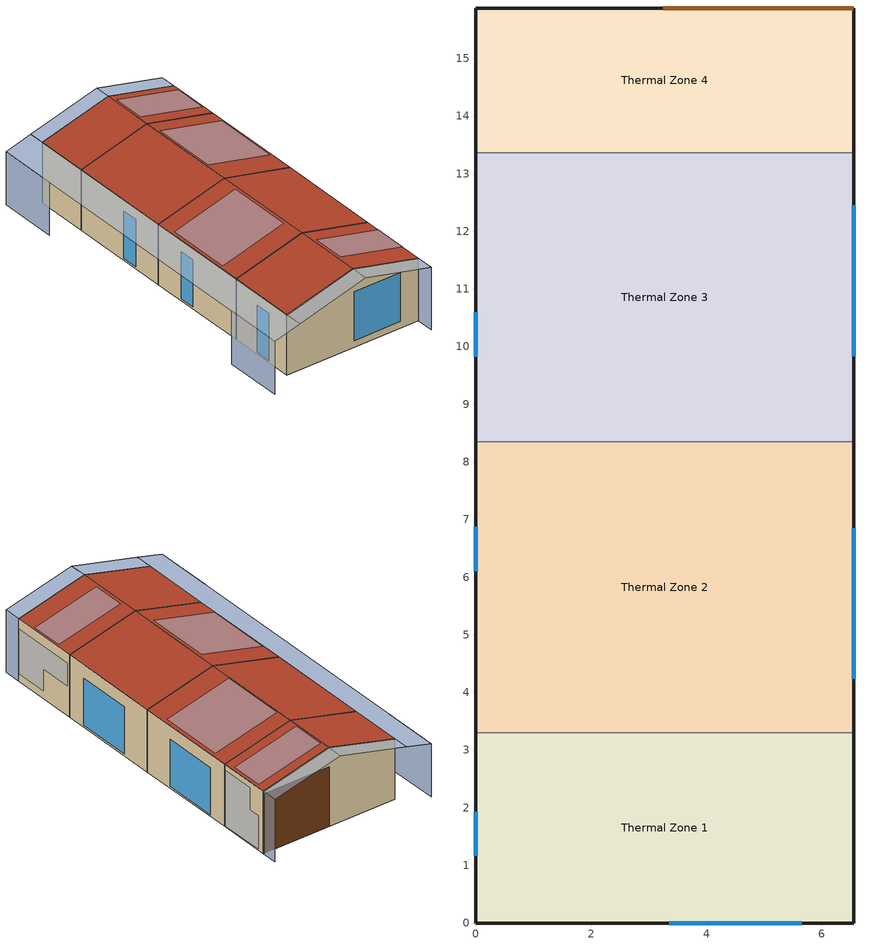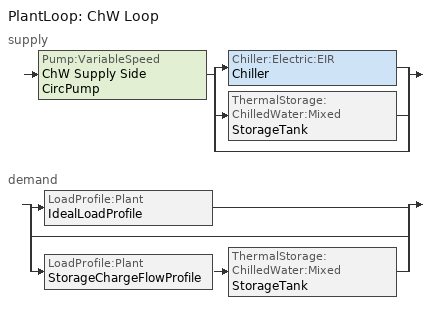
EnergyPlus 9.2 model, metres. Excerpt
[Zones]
Thermal Zone 1
 floor outside (Pavimento): 6.55,3.3 6.55,0 0,0 0,3.3 z0
 wall outside (Parete 10): 0,3.3 0,0 z0:2.84
 wall outside (Parete 4): 3.27,0,3.72 0,0,2.84 0,0,0 6.55,0,0 6.55,0,2.94
 wall outside (Parete 12): 6.55,0 6.55,3.3 z0:2.94
 wall to Thermal Zone 2 (Parete SC - AS2): 3.27,3.3,3.72 6.55,3.3,2.94 6.55,3.3,0 0,3.3,0 0,3.3,2.84
 window (Portafinestra): 0,1.93 0,1.17 z0.09:2.31
 window (Finestra SC): 3.35,0 5.65,0 z0.31:2.61
 roof outside (Copertura paglia): 3.27,3.3,3.72 0,3.3,2.84 0,0,2.84 3.27,0,3.72; 3.27,0,3.72 6.55,0,2.94 6.55,3.3,2.94 3.27,3.3,3.72
Thermal Zone 2
 floor outside (Pavimento): 6.55,8.35 6.55,3.3 0,3.3 0,8.35 z0
 wall outside (Parete 6): 0,8.35 0,3.3 z0:2.84
 wall outside (Parete 8): 6.55,3.3 6.55,8.35 z0:2.94
 wall to Thermal Zone 3 (Parete AS2 - AS1): 3.27,8.35,3.72 6.55,8.35,2.94 6.55,8.35,0 0,8.35,0 0,8.35,2.84
 window (Portafinestra): 0,6.87 0,6.1 z0.09:2.31
 window (Finestra AS): 6.55,4.24 6.55,6.85 z0.09:2.31
 roof outside (Copertura paglia): 3.27,8.35,3.72 0,8.35,2.84 0,3.3,2.84 3.27,3.3,3.72; 3.27,3.3,3.72 6.55,3.3,2.94 6.55,8.35,2.94 3.27,8.35,3.72
Thermal Zone 3
 floor outside (Pavimento): 6.55,13.36 6.55,8.35 0,8.35 0,13.36 z0
 wall outside (Parete 5): 0,13.36 0,8.35 z0:2.84
 wall outside (Parete 7): 6.55,8.35 6.55,13.36 z0:2.94
 wall to Thermal Zone 4 (Parete AS1 - LT): 3.27,13.36,3.72 6.55,13.36,2.94 6.55,13.36,0 0,13.36,0 0,13.36,2.84
 window (Portafinestra): 0,10.59 0,9.83 z0.09:2.31
 window (Finestra AS): 6.55,9.84 6.55,12.45 z0.09:2.31
 roof outside (Copertura legno): 3.27,13.36,3.72 0,13.36,2.84 0,8.35,2.84 3.27,8.35,3.72; 3.27,8.35,3.72 6.55,8.35,2.94 6.55,13.36,2.94 3.27,13.36,3.72
Thermal Zone 4
 floor outside (Pavimento): 6.55,15.87 6.55,13.36 0,13.36 0,15.87 z0
 wall outside (Parete 13): 3.27,15.87,3.72 6.55,15.87,2.94 6.55,15.87,0 0,15.87,0 0,15.87,2.84
 wall outside (Parete 9): 0,15.87 0,13.36 z0:2.84
 wall outside (Parete 11): 6.55,13.36 6.55,15.87 z0:2.94
 door (Portone in legno): 6.55,15.87 3.25,15.87 z0:2.8
 roof outside (Copertura legno): 3.27,15.87,3.72 0,15.87,2.84 0,13.36,2.84 3.27,13.36,3.72; 3.27,13.36,3.72 6.55,13.36,2.94 6.55,15.87,2.94 3.27,15.87,3.72
shading: 6.55,0 6.55,-0.83 / 6.55,16.63 6.55,15.87 z0:2.94; -1.24,13.83 -1.24,16.63 / -1.24,-0.83 -1.24,1.97 z0:2.51; 3.27,-0.83,3.72 0,-0.83,2.84 0,0,2.84 3.27,0,3.72; 3.27,0,3.72 6.55,0,2.94 6.55,-0.83,2.94 3.27,-0.83,3.72; 3.27,15.87,3.72 0,15.87,2.84 0,16.63,2.84 3.27,16.63,3.72; 3.27,16.63,3.72 6.55,16.63,2.94 6.55,15.87,2.94 3.27,15.87,3.72; 0,-0.83,2.84 -1.24,-0.83,2.51 -1.24,16.63,2.51 0,16.63,2.84; 6.6,0.1,2.51 6.6,0.1,0.42 6.6,1.65,0.42 6.6,1.65,1.46 6.6,3.21,1.46 6.6,3.21,2.51; 3.44,0.96,3.73 6.49,0.96,3 6.49,2.52,3 3.44,2.52,3.73; 3.13,7.42,3.73 0.1,7.42,2.91 0.1,4.3,2.91 3.13,4.3,3.73; 3.37,9.48,3.74 6.42,9.48,3.02 6.42,12.6,3.02 3.37,12.6,3.74; 6.6,13.51,2.72 6.6,13.51,0.11 6.6,15.61,0.11 6.6,15.61,1.67 6.6,15.07,1.67 6.6,15.07,2.72; 3.38,15.44,3.74 3.38,13.88,3.74 6.43,13.88,3.01 6.43,15.44,3.01
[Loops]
PlantLoop 'ChW Loop'
 supply: Pump:VariableSpeed 'ChW Supply Side CircPump' > split
  | Chiller:Electric:EIR 'Chiller'
  | ThermalStorage:ChilledWater:Mixed 'StorageTank'
  | bypass
 demand: split
  | LoadProfile:Plant 'IdealLoadProfile'
  | bypass
  | LoadProfile:Plant 'StorageChargeFlowProfile' > ThermalStorage:ChilledWater:Mixed 'StorageTank'
[Building]
PVZEN: North Axis=26
[Site:Location]
Turin: Latitude=45.0657; Longitude=7.6584; Time Zone=1; Elevation=0
[SizingPeriod:DesignDay] DryBulb Temperature Range Modifier Type=DefaultMultipliers; Humidity Condition Type=WetBulb; Wind Speed=0.8; Wind Direction=26; Rain Indicator=No; Snow Indicator=No; Daylight Saving Time Indicator=No; Solar Model Indicator=ASHRAEClearSky
Name | Month | Day of Month | Day Type | Maximum DryBulb Temperature | Daily DryBulb Temperature Range | Wetbulb or DewPoint at Maximum DryBulb | Sky Clearness
Inverno | 1 | 13 | WinterDesignDay | -8 | 0 | -8.5 | 0
Estate | 7 | 22 | SummerDesignDay | 30.8 | 11 | 23 | 1
[Material] Roughness=MediumSmooth
Name | Thickness | Conductivity | Density | Specific Heat
Pavimento flottante laminato | 0.03 | 0.15 | 720 | 1610
Membrana freno vapore | 0.0004 | 0.17 | 275 | 1000
OSB 18 | 0.018 | 0.12 | 640 | 1700
Fibra di legno Plus 40 | 0.04 | 0.04 | 150 | 2400
CLT 260 | 0.26 | 0.13 | 500 | 1600
Sughero 100 | 0.1 | 0.039 | 120 | 1900
Membrana traspirante | 0.0007 | 0.18 | 743 | 1000
Fibra di legno Plus 100 | 0.1 | 0.04 | 150 | 2400
Fibra di legno 100 | 0.1 | 0.038 | 120 | 2400
CLT 140 | 0.14 | 0.13 | 500 | 1600
Paglia di riso | 0.2 | 0.043 | 120 | 1900
CLT 100 | 0.1 | 0.13 | 500 | 1600
Fibra di legno Flex 100 | 0.1 | 0.038 | 50 | 2100
Fibrogesso | 0.0125 | 0.32 | 1150 | 1100
Intonaco | 0.005 | 0.6 | 1300 | 900
Fibra di legno Flex 60 | 0.06 | 0.038 | 50 | 2100
OSB 15 | 0.015 | 0.12 | 640 | 1700
Fibra di legno 160 | 0.16 | 0.038 | 120 | 2400
Fibra di legno DWD Protect | 0.016 | 0.09 | 565 | 2100
RH 700 | 0.022 | 0.129 | 750 | 1300
RH 400 | 0.006 | 0.5 | 1410 | 1300
RH 200 | 0.002 | 0.17 | 1100 | 1300
Tavolato abete grezzo 25 | 0.025 | 0.13 | 540 | 2000
Fibra di legno Flex 40 | 0.04 | 0.038 | 50 | 2100
Membrana traspirante facciata | 0.0004 | 0.18 | 725 | 1000
Doghe in legno | 0.019 | 0.09 | 408 | 1380
Sughero MD | 0.04 | 0.043 | 120 | 1900
Sughero 50 | 0.05 | 0.039 | 120 | 1900
Controparete listelli di abete | 0.06 | 0.13 | 540 | 2000
Fibra di legno Plus 60 | 0.06 | 0.04 | 150 | 2400
Tavolato abete grezzo 24 | 0.024 | 0.13 | 540 | 2000
Lamiera zintek | 0.0007 | 109 | 7140 | 401
Doppio fibrogesso | 0.025 | 0.32 | 1150 | 1100
Porta - abete | 0.025 | 0.12 | 450 | 1700
Porta - acciaio | 0.003 | 52 | 7800 | 450
Porta - pannello rigido | 0.02 | 0.0385 | 100 | 1000
[Material:AirGap]
Name | Thermal Resistance
Intercapedine aria 180 | 0.22
Intercapedine aria 19 | 0.17
Intercapedine aria 55 | 0.18
[WindowMaterial:SimpleGlazingSystem] Visible Transmittance=0.74
Name | UFactor | Solar Heat Gain Coefficient
Vetro Cobola | 0.6 | 0.57
Vetro Fanzola finestra | 0.5 | 0.49
Vetro Fanzola portafinestra | 0.5 | 0.7
[Construction]
Pavimento: Membrana traspirante, Sughero 100, CLT 260, Fibra di legno Plus 40, OSB 18, Membrana freno vapore, Intercapedine aria 180, Pavimento flottante laminato
Copertura legno: Membrana traspirante, Fibra di legno Plus 100, Fibra di legno 100, Membrana freno vapore, CLT 140
Copertura paglia: Membrana traspirante, Paglia di riso, Membrana freno vapore, CLT 140
Parete 4: Doghe in legno, Intercapedine aria 19, Membrana traspirante facciata, Tavolato abete grezzo 25, Paglia di riso, Tavolato abete grezzo 25, Membrana freno vapore, RH 700, RH 400, RH 200
Parete 5: Sughero MD, Sughero 50, Fibra di legno DWD Protect, Fibra di legno 160, OSB 15, Membrana traspirante facciata, Intercapedine aria 55, Doppio fibrogesso, Intonaco
Parete 6; Parete 10: Sughero MD, Sughero 50, Tavolato abete grezzo 25, Paglia di riso, Tavolato abete grezzo 25, Membrana freno vapore, RH 700, RH 400, RH 200
Parete 7: Lamiera zintek, Tavolato abete grezzo 24, Intercapedine aria 55, Fibra di legno Plus 60, Fibra di legno DWD Protect, Fibra di legno 160, OSB 15, Controparete listelli di abete, Doppio fibrogesso, Intonaco
Parete 8: Lamiera zintek, Tavolato abete grezzo 24, Intercapedine aria 55, Fibra di legno Plus 60, Tavolato abete grezzo 25, Paglia di riso, Tavolato abete grezzo 25, RH 700, RH 400, RH 200
Parete 9: Sughero MD, Sughero 50, Fibra di legno DWD Protect, Fibra di legno 160, OSB 15, Fibrogesso, Intonaco
Parete 11: Lamiera zintek, Tavolato abete grezzo 24, Intercapedine aria 55, Membrana traspirante facciata, Fibra di legno Plus 60, Fibra di legno DWD Protect, Fibra di legno 160, OSB 15, Fibrogesso, Intonaco
Parete 12: Lamiera zintek, Tavolato abete grezzo 24, Intercapedine aria 55, Fibra di legno Plus 60, Tavolato abete grezzo 25, Paglia di riso, Tavolato abete grezzo 25, Membrana freno vapore, Fibrogesso, Intonaco
Parete 13: Doghe in legno, Intercapedine aria 19, Membrana traspirante facciata, Fibra di legno DWD Protect, Fibra di legno 160, OSB 15, Fibrogesso, Intonaco
Parete SC - AS2: RH 200, RH 400, RH 700, Fibra di legno Flex 60, Tavolato abete grezzo 25, Paglia di riso, Tavolato abete grezzo 25, Fibra di legno Flex 40, Fibrogesso, Intonaco
Parete AS2 - AS1: Intonaco, Doppio fibrogesso, Fibra di legno Flex 60, OSB 15, Fibra di legno 160, Fibra di legno DWD Protect, Fibra di legno Flex 60, RH 700, RH 400, RH 200
Parete AS1 - LT: CLT 100, Fibra di legno 100, Fibra di legno Flex 100, Doppio fibrogesso, Intonaco
Finestra SC: Vetro Cobola
Finestra AS: Vetro Fanzola finestra
Portafinestra: Vetro Fanzola portafinestra
Portone in legno: Porta - acciaio, Porta - pannello rigido, Porta - acciaio, Porta - abete
[Zone]
Thermal Zone 1; Thermal Zone 2; Thermal Zone 3; Thermal Zone 4
[People] Number of People Schedule=OCCUPANCY SCHEDULE; Number of People Calculation Method=People; Fraction Radiant=0.3; Sensible Heat Fraction=autocalculate; Activity Level Schedule=ActivityLevel; Carbon Dioxide Generation Rate=3.82e-08; Enable ASHRAE 55 Comfort Warnings=No; Mean Radiant Temperature Calculation Type=ZoneAveraged; Clothing Insulation Calculation Method=ClothingInsulationSchedule
Name | Zone or ZoneList | Number of People
Occupancy_AS2 | Thermal Zone 2 | 10
Occupancy_AS1 | Thermal Zone 3 | 10
Occupancy_SC | Thermal Zone 1 | 3
[Lights] Schedule=OCCUPANCY SCHEDULE; Design Level Calculation Method=LightingLevel
Name | Zone or ZoneList | Lighting Level | Return Air Fraction | Fraction Radiant | Fraction Visible | EndUse Subcategory
LED AS2 | Thermal Zone 2 | 90 | 0.78 | 0.09 | 0.13 | LED AS2
LED AS1 | Thermal Zone 3 | 90 | 0.78 | 0.09 | 0.13 | LED AS1
LED SC | Thermal Zone 1 | 27 | 0.78 | 0.09 | 0.13 | LED SC
Plafoniere SC | Thermal Zone 1 | 26 | 0 | 0.32 | 0.25 | Plafoniere SC
Plafoniere AS2 | Thermal Zone 2 | 52 | 0 | 0.32 | 0.25 | Plafoniere AS2
Plafoniere AS1 | Thermal Zone 3 | 52 | 0 | 0.32 | 0.25 | Plafoniere AS1
[ElectricEquipment] Schedule=OCCUPANCY SCHEDULE; Design Level Calculation Method=EquipmentLevel; Fraction Latent=0; Fraction Lost=0.3
Name | Zone or ZoneList | Design Level | EndUse Subcategory
PC SC | Thermal Zone 1 | 150 | PC SC
PC AS2 | Thermal Zone 2 | 200 | PC AS2
PC AS1 | Thermal Zone 3 | 200 | PC AS1
[ZoneInfiltration:DesignFlowRate] Design Flow Rate Calculation Method=AirChanges/Hour; Air Changes per Hour=0.15
Name | Zone or ZoneList | Schedule
SC INFILTRATION | Thermal Zone 1 | AS INFILTRATION SCHEDULE
AS2 INFILTRATION | Thermal Zone 2 | AS INFILTRATION SCHEDULE
AS1 INFILTRATION | Thermal Zone 3 | AS INFILTRATION SCHEDULE
LT INFILTRATION | Thermal Zone 4 | ON
[HVACTemplate:Thermostat] Heating Setpoint Schedule=HEATING SETPOINTS; Cooling Setpoint Schedule=COOLING SETPOINTS
ZONE1 THERMOSTAT; ZONE2 THERMOSTAT; ZONE3 THERMOSTAT
[HVACTemplate:Zone:IdealLoadsAirSystem] System Availability Schedule=OCCUPANCY SCHEDULE; Maximum Heating Supply Air Temperature=50; Minimum Cooling Supply Air Temperature=13; Maximum Heating Supply Air Humidity Ratio=0.02; Minimum Cooling Supply Air Humidity Ratio=0.0077; Heating Limit=NoLimit; Maximum Heating Air Flow Rate=0; Maximum Sensible Heating Capacity=0; Cooling Limit=LimitFlowRateAndCapacity; Maximum Cooling Air Flow Rate=autosize; Maximum Total Cooling Capacity=autosize; Heating Availability Schedule=ON; Cooling Availability Schedule=ON; Dehumidification Control Type=Humidistat; Cooling Sensible Heat Ratio=0.7; Dehumidification Setpoint=55; Humidification Control Type=None; Humidification Setpoint=30; Outdoor Air Method=DetailedSpecification; Outdoor Air Flow Rate per Person=0.00944; Demand Controlled Ventilation Type=None; Outdoor Air Economizer Type=NoEconomizer; Heat Recovery Type=None; Sensible Heat Recovery Effectiveness=0.7; Latent Heat Recovery Effectiveness=0.65
Name | Template Thermostat | Design Specification Outdoor Air Object
Thermal Zone 1 | ZONE1 THERMOSTAT | SZ DSOA Zone 1
Thermal Zone 2 | ZONE2 THERMOSTAT | SZ DSOA Zone 2
Thermal Zone 3 | ZONE3 THERMOSTAT | SZ DSOA Zone 3
[DesignSpecification:OutdoorAir] Outdoor Air Method=flow/person; Outdoor Air Flow per Person=0.015; Outdoor Air Flow per Zone Floor Area=0; Outdoor Air Flow per Zone=0
SZ DSOA Zone 1; SZ DSOA Zone 2; SZ DSOA Zone 3
[Sizing:Zone] Zone Cooling Design Supply Air Temperature Input Method=SupplyAirTemperature; Zone Cooling Design Supply Air Temperature=14; Zone Heating Design Supply Air Temperature Input Method=SupplyAirTemperature; Zone Heating Design Supply Air Temperature=50; Zone Cooling Design Supply Air Humidity Ratio=0.009; Zone Heating Design Supply Air Humidity Ratio=0.004; Zone Heating Sizing Factor=0; Zone Cooling Sizing Factor=0; Cooling Design Air Flow Method=DesignDay; Cooling Design Air Flow Rate=0; Heating Design Air Flow Method=DesignDay; Heating Design Air Flow Rate=0
Name | Design Specification Outdoor Air Object
Thermal Zone 1 | SZ DSOA Zone 1
Thermal Zone 2 | SZ DSOA Zone 2
Thermal Zone 3 | SZ DSOA Zone 3
[Sizing:Plant]
ChW Loop: Loop Type=cooling; Design Loop Exit Temperature=7.22; Loop Design Temperature Difference=6.67
[Pump:VariableSpeed]
ChW Supply Side CircPump: Design Maximum Flow Rate=0.00055; Design Pump Head=179352; Design Power Consumption=autosize; Motor Efficiency=0.9; Fraction of Motor Inefficiencies to Fluid Stream=0; Coefficient 1 of the Part Load Performance Curve=0; Coefficient 2 of the Part Load Performance Curve=1; Coefficient 3 of the Part Load Performance Curve=0; Coefficient 4 of the Part Load Performance Curve=0; Design Minimum Flow Rate=0; Pump Control Type=Intermittent
[LoadProfile:Plant]
Name | Load Schedule | Peak Flow Rate | Flow Rate Fraction Schedule
IdealLoadProfile | IDEAL LOAD SCHEDULE | 0.00035 | IDEAL FLOWfrac SCHEDULE
StorageChargeFlowProfile | NULL LOAD SCHEDULE | 0.0002 | EP FLOWFRACTION TO STORAGE
[Chiller:Electric:EIR]
Chiller: Reference Capacity=12000; Reference COP=2.67; Reference Leaving Chilled Water Temperature=6.67; Reference Entering Condenser Fluid Temperature=35; Reference Chilled Water Flow Rate=0.00055; Reference Condenser Fluid Flow Rate=Autosize; Cooling Capacity Function of Temperature Curve=ElectricEIRChiller McQuay AGZ010BS 34.5kW/2.67COP CAPFT; Electric Input to Cooling Output Ratio Function of Temperature Curve=ElectricEIRChiller McQuay AGZ010BS 34.5kW/2.67COP EIRFT; Electric Input to Cooling Output Ratio Function of Part Load Ratio Curve=ElectricEIRChiller McQuay AGZ010BS 34.5kW/2.67COP EIRFPLR; Minimum Part Load Ratio=0.1; Maximum Part Load Ratio=1.15; Optimum Part Load Ratio=1; Minimum Unloading Ratio=0.1; Condenser Type=AirCooled; Fraction of Compressor Electric Consumption Rejected by Condenser=1; Leaving Chilled Water Lower Temperature Limit=2; Chiller Flow Mode=NotModulated; Design Heat Recovery Water Flow Rate=0
[ThermalStorage:ChilledWater:Mixed]
StorageTank: Tank Volume=3; Setpoint Temperature Schedule=StorageTank Temp Schedule; Deadband Temperature Difference=0.1; Minimum Temperature Limit=1; Nominal Cooling Capacity=8000; Ambient Temperature Indicator=Zone; Ambient Temperature Zone=Thermal Zone 4; Heat Gain Coefficient from Ambient Temperature=6; Use Side Heat Transfer Effectiveness=1; Use Side Availability Schedule=BCVTB_STORAGE_DISCHARGING; Use Side Design Flow Rate=0.00035; Source Side Heat Transfer Effectiveness=1; Source Side Availability Schedule=BCVTB_STORAGE_CHARGING; Source Side Design Flow Rate=0.0002; Tank Recovery Time=4
[PlantLoop]
ChW Loop: Fluid Type=Water; Plant Equipment Operation Scheme=Chiller Operation; Maximum Loop Temperature=100; Minimum Loop Temperature=5; Maximum Loop Flow Rate=autosize; Minimum Loop Flow Rate=0; Plant Loop Volume=autocalculate; Load Distribution Scheme=SequentialLoad
[PlantEquipmentList]
ChW Loop Equipment List1: Chiller
ChW Loop Equipment List2: StorageTank
[PlantEquipmentOperation:CoolingLoad] Load Range 1 Lower Limit=0; Load Range 1 Upper Limit=1000000
Name | Range 1 Equipment List
Chiller Operation Control Scheme | ChW Loop Equipment List1
Storage Operation Control Scheme | ChW Loop Equipment List2
[PlantEquipmentOperationSchemes]
Chiller Operation: Control Scheme 1=Storage Operation Control Scheme; Control Scheme 1 Schedule=BCVTB_STORAGE_DISCHARGING; Control Scheme 2=Chiller Operation Control Scheme; Control Scheme 2 Schedule=BCVTB_CHILLER_OPS
[EnergyManagementSystem:Sensor]
Name | OutputVariable or OutputMeter Index Key | OutputVariable or OutputMeter
EMS_LightE_1 | LED AS2 | Lights Electric Power
EMS_LightE_2 | LED AS1 | Lights Electric Power
EMS_LightE_3 | LED SC | Lights Electric Power
EMS_LightE_4 | Plafoniere SC | Lights Electric Power
EMS_LightE_5 | Plafoniere AS2 | Lights Electric Power
EMS_LightE_6 | Plafoniere AS1 | Lights Electric Power
EMS_EEquip_1 | PC AS1 | Electric Equipment Electric Power
EMS_EEquip_2 | PC SC | Electric Equipment Electric Power
EMS_EEquip_3 | PC AS2 | Electric Equipment Electric Power
IdealLoadZ1 | THERMAL ZONE 1 IDEAL LOADS AIR SYSTEM | Zone Ideal Loads Zone Total Cooling Rate
IdealLoadZ2 | THERMAL ZONE 2 IDEAL LOADS AIR SYSTEM | Zone Ideal Loads Zone Total Cooling Rate
IdealLoadZ3 | THERMAL ZONE 3 IDEAL LOADS AIR SYSTEM | Zone Ideal Loads Zone Total Cooling Rate
EMS_FlowFractionToZones | BCVTB_FLOWFRACTION_TO_ZONES | Schedule Value
TTANK | StorageTank | Chilled Water Thermal Storage Tank Temperature
EMS_FlowFractionToStorage | BCVTB_FLOWFRACTION_TO_STORAGE | Schedule Value
[EnergyManagementSystem:Actuator]
Name | Actuated Component Unique | Actuated Component Type | Actuated Component Control Type
EMS_ZoneFlowRate | ChW Demand Side LoadBranch Inlet Node | System Node Setpoint | Mass Flow Rate Setpoint
EMS_StorageFlowRate | ChW Demand Side StorageBranch Inlet Node | System Node Setpoint | Mass Flow Rate Setpoint
EMS_PumpFlowRate | ChW Supply Side CircPump | Pump | Pump Mass Flow Rate
EMS_IdealLoadSchedule | IDEAL LOAD SCHEDULE | Schedule:Constant | Schedule Value
EMS_IdealFlowFracSchedule | IDEAL FLOWfrac SCHEDULE | Schedule:Constant | Schedule Value
EMS_StorageFlowFracSchedule | EP FLOWFRACTION TO STORAGE | Schedule:Constant | Schedule Value
[EnergyManagementSystem:ProgramCallingManager]
Calculate Trend: BeginTimestepBeforePredictor; trend_variables
My Setpoint Schedule Calculator Example: InsideHVACSystemIterationLoop; IdealLoadProfileProg
GetTimelag_Manager: AfterPredictorAfterHVACManagers; GetTimelag
Calculate ELoad: BeginTimestepBeforePredictor; ELoadCalc
[EnergyManagementSystem:Program]
ELoadCalc: SET EMS_ELoad = (EMS_LightE_1 + EMS_LightE_2 + EMS_LightE_3 + EMS_LightE_4 + EMS_LightE_5 + EMS_LightE_6 + EMS_EEquip_1 + EMS_EEquip_2 + EMS_EEquip_3)
IdealLoadProfileProg: Set EMS_IdealLoadSchedule = -(IdealLoadZ1 + IdealLoadZ2 + IdealLoadZ3); SET EMS_StorageFlowFracSchedule = EMS_FlowFractionToStorage; IF (EMS_IdealLoadSchedule == 0); Set EMS_IdealFlowFracSchedule = 0; ELSEIF (EMS_IdealLoadSchedule < 0); Set EMS_IdealFlowFracSchedule = EMS_FlowFractionToZones; ENDIF; SET EMS_ZoneFlowRate = EMS_IdealFlowFracSchedule * 0.35; SET EMS_StorageFlowRate = EMS_StorageFlowFracSchedule * 0.2; SET EMS_PumpFlowRate = EMS_IdealFlowFracSchedule * 0.35 + EMS_StorageFlowFracSchedule * 0.2
GetTimelag: SET currentYear = Year; SET currentMonth = Month; SET currentDayOfMonth = DayOfMonth; SET currentDayOfWeek = DayOfWeek; SET currentTimeOfDay = CurrentTime; SET currentHoliday = Holiday
trend_variables: SET ttank_m_1=@TrendValue ttank_trend 1; SET ttank_m_2=@TrendValue ttank_trend 2; SET ttank_m_3=@TrendValue ttank_trend 3; SET ttank_m_4=@TrendValue ttank_trend 4
[EnergyManagementSystem:GlobalVariable]
ttank_m_1; ttank_m_2; ttank_m_3; ttank_m_4; EMS_ELoad
currentYear
currentMonth
currentDayOfMonth
currentDayOfWeek
currentTimeOfDay
currentHoliday
[EnergyManagementSystem:OutputVariable] Type of Data in Variable=Averaged; Update Frequency=ZoneTimeStep
Name | EMS Variable
EMS_ELoad | EMS_ELoad
ttank_m_1 | ttank_m_1
ttank_m_2 | ttank_m_2
ttank_m_3 | ttank_m_3
ttank_m_4 | ttank_m_4
currentMonth | currentMonth
currentDayOfMonth | currentDayOfMonth
currentDayOfWeek | currentDayOfWeek
currentTimeOfDay | currentTimeOfDay
currentHoliday | currentHoliday
[EnergyManagementSystem:TrendVariable]
ttank_trend: EMS Variable=TTANK; Number of Timesteps to be Logged=48
[ExternalInterface:Schedule]
Name | Initial Value
BCVTB_FLOWFRACTION_TO_STORAGE; BCVTB_STORAGE_CHARGING; BCVTB_STORAGE_DISCHARGING | 0
BCVTB_FLOWFRACTION_TO_ZONES; BCVTB_CHILLER_OPS | 1
[AvailabilityManager:Scheduled]
ChW Loop Availability: Schedule=ChW Loop Availability Schedule
[SetpointManager:Scheduled]
ChW Loop SetpointManager: Control Variable=Temperature; Schedule=ChW LOOP TEMP SCHEDULE; Setpoint Node or NodeList=ChW Supply Side OutletBranch Outlet Node
[Schedule:Compact]
OCCUPANCY SCHEDULE: Through: 12/31, For: Weekdays SummerDesignDay, Until 8:00, 0, Until 18:00, 1, Until:24:00, 0, For: Weekends WinterDesignDay AllOtherDays, Until:24:00, 0
AS INFILTRATION SCHEDULE: Through: 12/31, For: Weekdays SummerDesignDay, Until: 8:00, 1, Until:18:00, 0, Until:24:00, 1, For: Weekends WinterDesignDay AllOtherDays, Until:24:00, 1
ActivityLevel: Through: 12/31, For: Alldays, Until: 24:00, 126
ON: Through: 12/31, For: Alldays, Until: 24:00, 1
ChW LOOP TEMP SCHEDULE: Through: 12/31, For: Alldays, Until: 24:00, 7
HEATING SETPOINTS: Through: 12/31, For: Weekdays Weekends Holidays CustomDay1 CustomDay2, Until: 7:00, 17, Until: 18:00, 20, Until: 24:00, 17, For: SummerDesignDay, Until: 24:00, 17, For: WinterDesignDay, Until: 24:00, 20
COOLING SETPOINTS: Through: 12/31, For: Weekdays Weekends Holidays CustomDay1 CustomDay2, Until: 7:00, 30, Until: 18:00, 26, Until: 24:00, 30, For: SummerDesignDay, Until: 24:00, 26, For: WinterDesignDay, Until: 24:00, 50
ChW Loop Availability Schedule: Through 05/31, For AllDays, Until 24:00, 0, Through 09/15, For AllDays, Until 24:00, 1, Through 12/31, For AllDays, Until 24:00, 0
StorageTank Temp Schedule: Through: 12/31, For: AllDays, Until: 24:00, 10
[Schedule:Constant]
Name | Hourly Value
IDEAL LOAD SCHEDULE | -10000
NULL LOAD SCHEDULE; IDEAL FLOWfrac SCHEDULE; EP FLOWFRACTION TO STORAGE | 1
[Curve:Quadratic]
ElectricEIRChiller McQuay AGZ010BS 34.5kW/2.67COP EIRFPLR: Coefficient1 Constant=0; Coefficient2 x=1; Coefficient3 x2=0; Minimum Value of x=0.15; Maximum Value of x=1
[Curve:Biquadratic] Minimum Value of x=5.56; Maximum Value of x=10; Minimum Value of y=23.89; Maximum Value of y=46.11; Input Unit Type for X=Temperature; Input Unit Type for Y=Temperature; Output Unit Type=Dimensionless
Name | Coefficient1 Constant | Coefficient2 x | Coefficient3 x2 | Coefficient4 y | Coefficient5 y2 | Coefficient6 xy | Minimum Curve Output | Maximum Curve Output
ElectricEIRChiller McQuay AGZ010BS 34.5kW/2.67COP CAPFT | 0.929743 | 0.0503265 | -0.000118076 | -0.0045551 | -1.88921e-05 | -0.000330612 | 0.8673 | 1.2245
ElectricEIRChiller McQuay AGZ010BS 34.5kW/2.67COP EIRFT | 0.769017 | -0.0237801 | 0.000982881 | 0.0015397 | 0.000353063 | -0.000595949 | 0.72 | 1.3426
